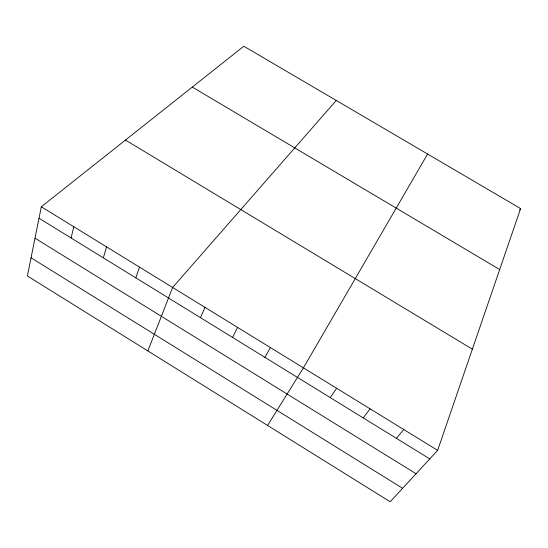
<?xml version="1.0" encoding="UTF-8"?>
<svg xmlns="http://www.w3.org/2000/svg" width="548" height="548" viewBox="0 0 548 548"><rect width="100%" height="100%" fill="white"/><g stroke="black" fill="none" stroke-linecap="round" stroke-linejoin="round"><path stroke-width="0.82" d="M41.319 206.774L27.4 275.959L390.19 501.769L437.653 450.36L520.6 208.583L243.819 46.231L41.319 206.774L437.653 450.36M71.076 237.976L73.822 226.749M103.346 257.855L106.538 246.86M135.829 277.857L139.473 267.095M147.85 350.932L172.62 287.474L336.26 100.455M200.452 317.662L205.007 307.373M232.585 337.452L237.599 327.409M264.924 357.371L270.404 347.569M427.611 154.036L303.421 367.859L267.582 425.454M330.232 397.588L336.65 388.285M519.566 209.939L520.6 208.583M363.194 417.898L370.099 408.842M396.375 438.332L403.766 429.536M192.3 87.077L499.687 269.541M125.458 140.062L472.362 349.179M39.011 218.227L429.769 458.895M34.997 238.188L416.062 473.746M31.051 257.8L402.622 488.309"/></g></svg>
